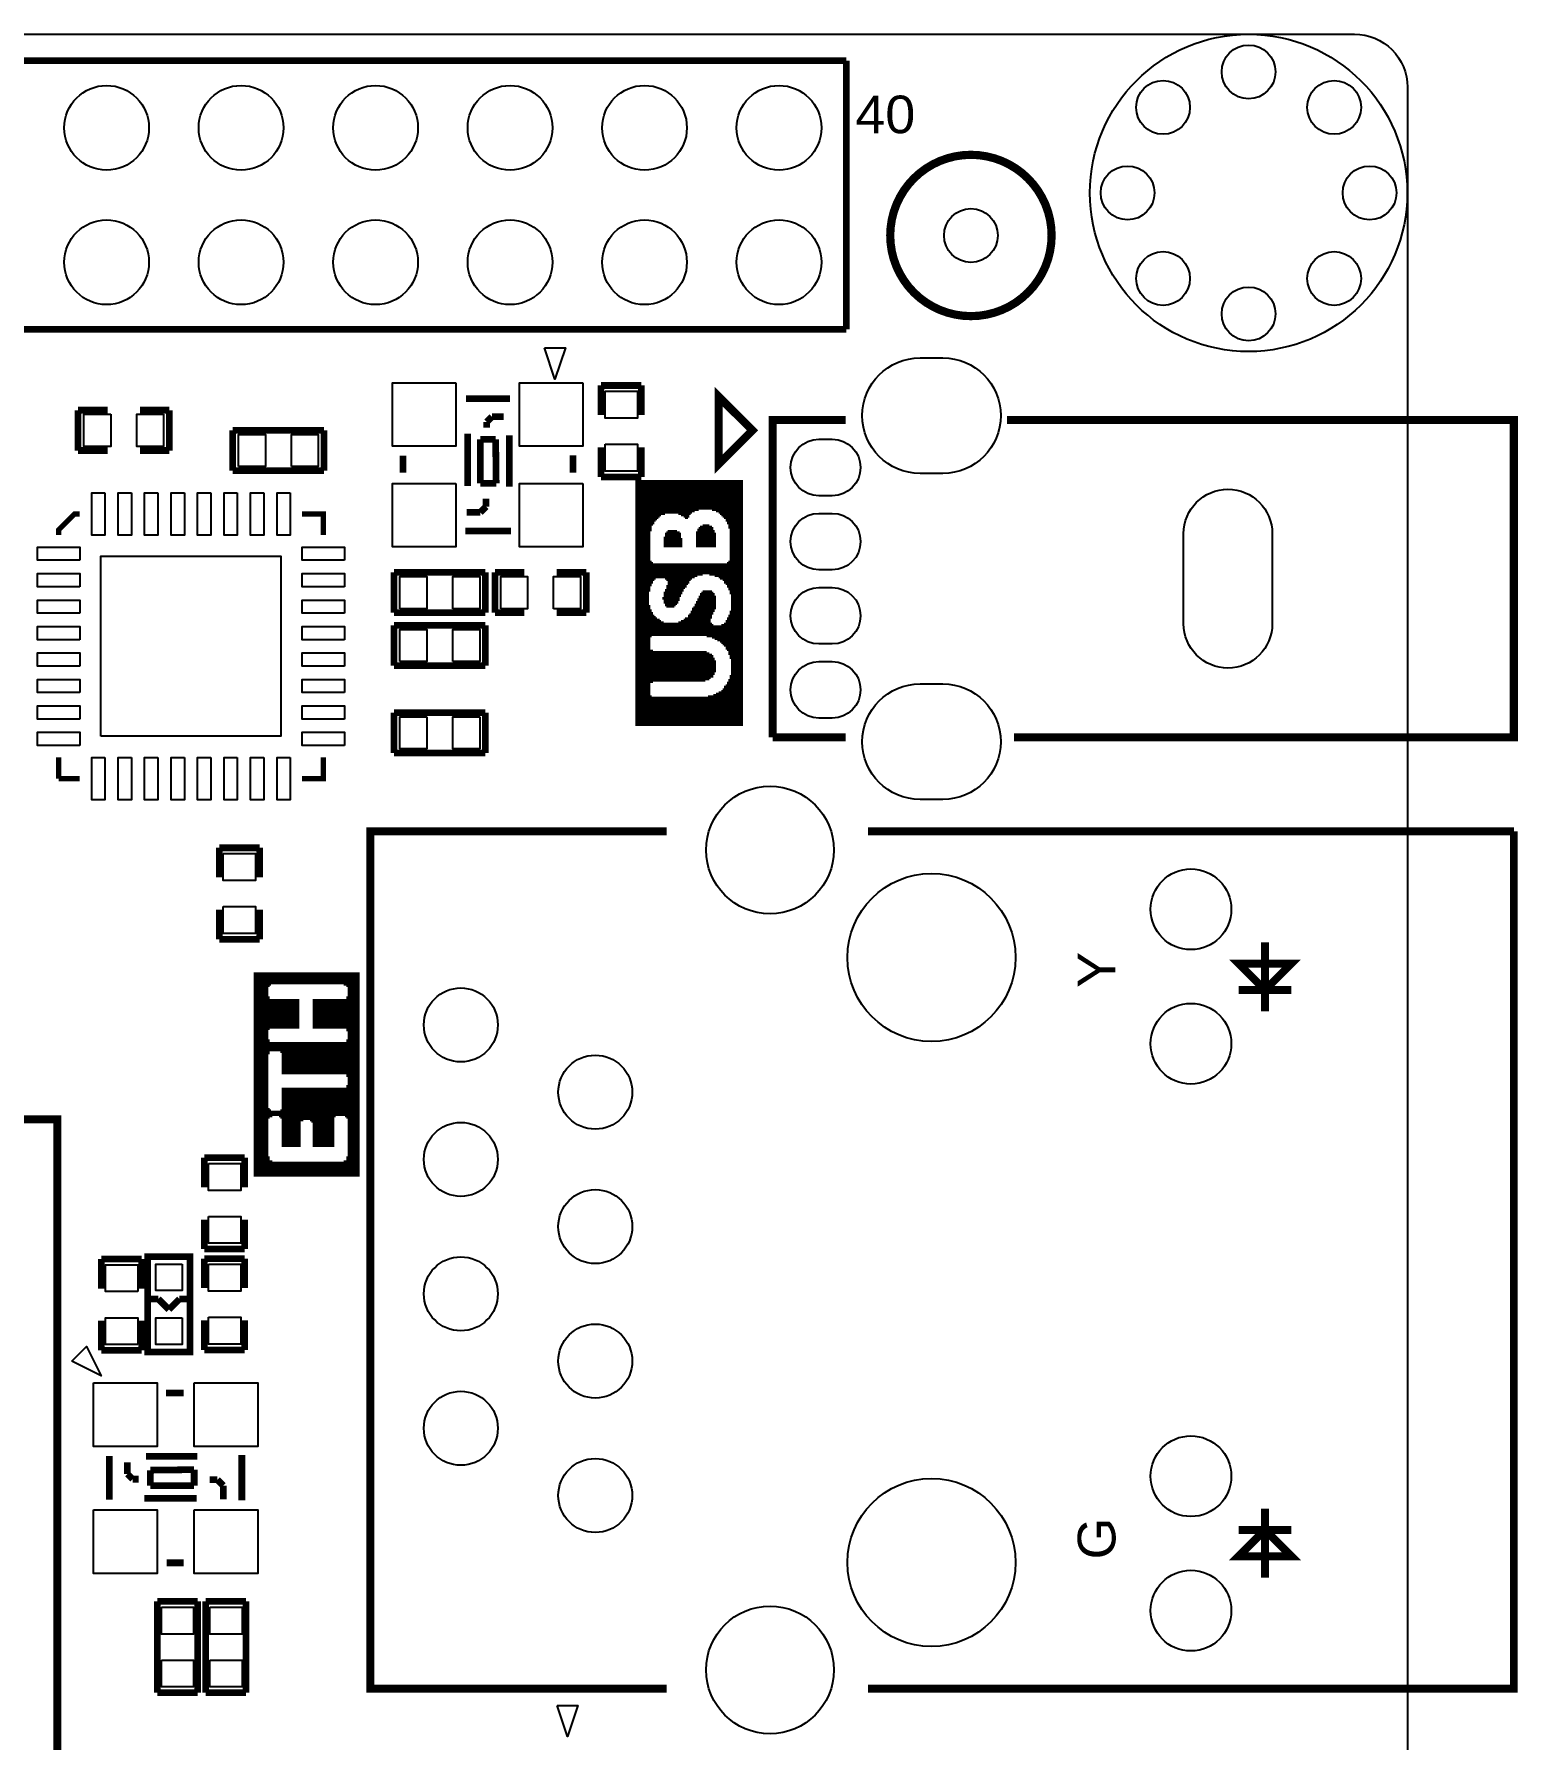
# Model space of a CAD drawing. Extents: x -0.6 to 82.1, y 0 to 56.
# Drawn here: x 54.06 to 82.09, y 23.77 to 56 of the extents above; entities that cross this region are included whole.
import ezdxf

# ---------------------------------------------------------------- set-up
doc = ezdxf.new("R2010")
doc.units = 0
for name, color, linetype in [('BG_OUTLINE', 211, 'CONTINUOUS'), ('BG_SILKSCREEN_TOP', 231, 'CONTINUOUS'), ('PG_SILKSCREEN_TOP', 140, 'CONTINUOUS'), ('PIN_TOP', 4, 'CONTINUOUS')]:
    doc.layers.add(name, color=color, linetype=linetype)

msp = doc.modelspace()

# ---------------------------------------------------------------- linework, layer by layer
at = {"layer": 'BG_OUTLINE'}
msp.add_lwpolyline([(0, 1), (0, 55, -0.414214), (1, 56), (79, 56, -0.414214), (80, 55), (80, 1, -0.414214), (79, 0), (1, 0, -0.414214)], format="xyb", close=True, dxfattribs=at)
at = {"layer": 'BG_SILKSCREEN_TOP', "const_width": 0.0254}
for points in [[(65.4304, 42.926), (65.4304, 47.5742)], [(65.4558, 42.926), (65.4558, 47.5742)], [(65.4812, 42.926), (65.4812, 47.5742)], [(65.5066, 42.926), (65.5066, 47.5742)], [(65.532, 42.926), (65.532, 47.5742)], [(65.5574, 42.926), (65.5574, 47.5742)], [(65.5828, 42.926), (65.5828, 47.5742)], [(65.6082, 42.926), (65.6082, 47.5742)], [(65.6336, 42.926), (65.6336, 47.5742)], [(65.659, 42.926), (65.659, 47.5742)], [(65.6844, 45.466), (65.6844, 47.5742)], [(65.7098, 46.609), (65.7098, 47.5742)], [(65.7352, 46.7106), (65.7352, 47.5742)], [(65.7606, 46.736), (65.7606, 47.5742)], [(65.786, 46.7868), (65.786, 47.5742)], [(65.8114, 46.8122), (65.8114, 47.5742)], [(65.8368, 46.8376), (65.8368, 47.5742)], [(65.8622, 46.863), (65.8622, 47.5742)], [(65.8876, 46.8884), (65.8876, 47.5742)], [(65.913, 46.9138), (65.913, 47.5742)], [(65.9384, 46.9138), (65.9384, 47.5742)], [(65.9638, 46.9138), (65.9638, 47.5742)], [(65.9892, 46.9392), (65.9892, 47.5742)], [(66.0146, 46.9392), (66.0146, 47.5742)], [(66.04, 46.9392), (66.04, 47.5742)], [(66.0654, 46.9392), (66.0654, 47.5742)], [(66.0908, 46.9392), (66.0908, 47.5742)], [(66.1162, 46.9392), (66.1162, 47.5742)], [(66.1416, 46.9392), (66.1416, 47.5742)], [(66.167, 46.9392), (66.167, 47.5742)], [(66.1924, 46.9392), (66.1924, 47.5742)], [(66.2178, 46.9392), (66.2178, 47.5742)], [(66.2432, 46.9138), (66.2432, 47.5742)], [(66.2686, 46.9138), (66.2686, 47.5742)], [(66.294, 46.8884), (66.294, 47.5742)], [(66.3194, 46.8884), (66.3194, 47.5742)], [(66.3448, 46.863), (66.3448, 47.5742)], [(66.3702, 46.8376), (66.3702, 47.5742)], [(66.3956, 46.8376), (66.3956, 47.5742)], [(66.421, 46.863), (66.421, 47.5742)], [(66.4464, 46.9138), (66.4464, 47.5742)], [(66.4718, 46.9392), (66.4718, 47.5742)], [(66.4972, 46.9646), (66.4972, 47.5742)], [(66.5226, 46.9646), (66.5226, 47.5742)], [(66.548, 46.99), (66.548, 47.5742)], [(66.5734, 46.99), (66.5734, 47.5742)], [(66.5988, 46.99), (66.5988, 47.5742)], [(66.6242, 47.0154), (66.6242, 47.5742)], [(66.6496, 47.0154), (66.6496, 47.5742)], [(66.675, 47.0154), (66.675, 47.5742)], [(66.7004, 47.0154), (66.7004, 47.5742)], [(66.7258, 47.0154), (66.7258, 47.5742)], [(66.7512, 47.0154), (66.7512, 47.5742)], [(66.7766, 47.0154), (66.7766, 47.5742)], [(66.802, 47.0154), (66.802, 47.5742)], [(66.8274, 47.0154), (66.8274, 47.5742)], [(66.8528, 47.0154), (66.8528, 47.5742)], [(66.8782, 46.99), (66.8782, 47.5742)], [(66.9036, 46.99), (66.9036, 47.5742)], [(66.929, 46.99), (66.929, 47.5742)], [(66.9544, 46.9646), (66.9544, 47.5742)], [(66.9798, 46.9646), (66.9798, 47.5742)], [(67.0052, 46.9392), (67.0052, 47.5742)], [(67.0306, 46.9138), (67.0306, 47.5742)], [(67.056, 46.8884), (67.056, 47.5742)], [(67.0814, 46.863), (67.0814, 47.5742)], [(67.1068, 46.8376), (67.1068, 47.5742)], [(67.1322, 46.7868), (67.1322, 47.5742)], [(67.1576, 46.736), (67.1576, 47.5742)], [(67.183, 46.6598), (67.183, 47.5742)], [(67.2084, 45.4152), (67.2084, 47.5742)], [(67.2338, 42.926), (67.2338, 47.5742)], [(67.2592, 42.926), (67.2592, 47.5742)], [(67.2846, 42.926), (67.2846, 47.5742)], [(67.31, 42.926), (67.31, 47.5742)], [(67.3354, 42.926), (67.3354, 47.5742)], [(67.3608, 42.926), (67.3608, 47.5742)], [(67.3862, 42.926), (67.3862, 47.5742)], [(67.4116, 42.926), (67.4116, 47.5742)], [(67.437, 42.926), (67.437, 47.5742)], [(66.7004, 46.3042), (66.7004, 46.736)], [(66.7258, 46.3042), (66.7258, 46.736)], [(66.7512, 46.3042), (66.7512, 46.736)], [(66.7766, 46.3042), (66.7766, 46.736)], [(66.802, 46.3042), (66.802, 46.736)], [(65.9638, 46.3042), (65.9638, 46.5074)], [(65.9892, 46.3042), (65.9892, 46.5836)], [(66.0146, 46.3042), (66.0146, 46.609)], [(66.04, 46.3042), (66.04, 46.6344)], [(66.0654, 46.3042), (66.0654, 46.6344)], [(66.0908, 46.3042), (66.0908, 46.6344)], [(66.1162, 46.3042), (66.1162, 46.6344)], [(66.1416, 46.3042), (66.1416, 46.6344)], [(66.167, 46.3042), (66.167, 46.6344)], [(66.1924, 46.3042), (66.1924, 46.6344)], [(66.2178, 46.3042), (66.2178, 46.609)], [(66.2432, 46.3042), (66.2432, 46.609)], [(66.2686, 46.3042), (66.2686, 46.5836)], [(66.294, 46.3042), (66.294, 46.482)], [(66.5734, 46.3042), (66.5734, 46.609)], [(66.5988, 46.3042), (66.5988, 46.6598)], [(66.6242, 46.3042), (66.6242, 46.6852)], [(66.6496, 46.3042), (66.6496, 46.7106)], [(66.675, 46.3042), (66.675, 46.7106)], [(66.8274, 46.3042), (66.8274, 46.7106)], [(66.8528, 46.3042), (66.8528, 46.7106)], [(66.8782, 46.3042), (66.8782, 46.6852)], [(66.9036, 46.3042), (66.9036, 46.6344)], [(66.929, 46.3042), (66.929, 46.5836)], [(65.7098, 45.5676), (65.7098, 46.0502)], [(65.7352, 45.6184), (65.7352, 46.0248)], [(65.7606, 45.6692), (65.7606, 45.9994)], [(65.786, 45.6946), (65.786, 45.9994)], [(65.8114, 45.72), (65.8114, 45.9994)], [(65.8368, 45.72), (65.8368, 45.9994)], [(65.8622, 45.72), (65.8622, 45.9994)], [(65.8876, 45.72), (65.8876, 45.9994)], [(65.913, 45.72), (65.913, 45.9994)], [(65.9384, 45.72), (65.9384, 45.9994)], [(65.9638, 45.72), (65.9638, 45.9994)], [(65.9892, 45.6946), (65.9892, 45.9994)], [(66.0146, 45.6692), (66.0146, 45.9994)], [(66.04, 45.1612), (66.04, 45.9994)], [(66.0654, 45.1612), (66.0654, 45.9994)], [(66.0908, 45.1612), (66.0908, 45.9994)], [(66.1162, 45.1612), (66.1162, 45.9994)], [(66.1416, 45.1612), (66.1416, 45.9994)], [(66.167, 45.1866), (66.167, 45.9994)], [(66.1924, 45.212), (66.1924, 45.9994)], [(66.2178, 45.2374), (66.2178, 45.9994)], [(66.2432, 45.2882), (66.2432, 45.9994)], [(66.2686, 45.3644), (66.2686, 45.9994)], [(66.294, 45.4152), (66.294, 45.9994)], [(66.3194, 45.466), (66.3194, 45.9994)], [(66.3448, 45.5168), (66.3448, 45.9994)], [(66.3702, 45.5422), (66.3702, 45.9994)], [(66.3956, 45.593), (66.3956, 45.9994)], [(66.421, 45.6184), (66.421, 45.9994)], [(66.4464, 45.6692), (66.4464, 45.9994)], [(66.4718, 45.6946), (66.4718, 45.9994)], [(66.4972, 45.72), (66.4972, 45.9994)], [(66.5226, 45.72), (66.5226, 45.9994)], [(66.548, 45.7454), (66.548, 45.9994)], [(66.5734, 45.7454), (66.5734, 45.9994)], [(66.5988, 45.7708), (66.5988, 45.9994)], [(66.6242, 45.7708), (66.6242, 45.9994)], [(66.6496, 45.7708), (66.6496, 45.9994)], [(66.675, 45.7708), (66.675, 45.9994)], [(66.7004, 45.7962), (66.7004, 45.9994)], [(66.7258, 45.7962), (66.7258, 45.9994)], [(66.7512, 45.7962), (66.7512, 45.9994)], [(66.7766, 45.7962), (66.7766, 45.9994)], [(66.802, 45.7962), (66.802, 45.9994)], [(66.8274, 45.7708), (66.8274, 45.9994)], [(66.8528, 45.7708), (66.8528, 45.9994)], [(66.8782, 45.7708), (66.8782, 45.9994)], [(66.9036, 45.7708), (66.9036, 45.9994)], [(66.929, 45.7454), (66.929, 45.9994)], [(66.9544, 45.7454), (66.9544, 45.9994)], [(66.9798, 45.7454), (66.9798, 45.9994)], [(67.0052, 45.72), (67.0052, 45.9994)], [(67.0306, 45.6946), (67.0306, 45.9994)], [(67.056, 45.6946), (67.056, 45.9994)], [(67.0814, 45.6692), (67.0814, 45.9994)], [(67.1068, 45.6184), (67.1068, 45.9994)], [(67.1322, 45.593), (67.1322, 45.9994)], [(67.1576, 45.5422), (67.1576, 46.0248)], [(67.183, 45.4914), (67.183, 46.0502)], [(65.9638, 45.2374), (65.9638, 45.466)], [(65.9892, 45.1866), (65.9892, 45.5168)], [(66.0146, 45.1612), (66.0146, 45.593)], [(66.6496, 44.6278), (66.6496, 45.4406)], [(66.675, 44.6278), (66.675, 45.466)], [(66.7004, 44.6278), (66.7004, 45.4914)], [(66.7258, 44.6278), (66.7258, 45.4914)], [(66.7512, 44.6278), (66.7512, 45.4914)], [(66.7766, 44.6024), (66.7766, 45.4914)], [(66.802, 44.6024), (66.802, 45.4914)], [(66.8274, 44.6024), (66.8274, 45.4914)], [(66.8528, 44.958), (66.8528, 45.4914)], [(66.8782, 45.0342), (66.8782, 45.466)], [(66.9036, 45.085), (66.9036, 45.4406)], [(65.6844, 42.926), (65.6844, 45.212)], [(65.7098, 44.6024), (65.7098, 45.1358)], [(65.9384, 45.3136), (65.9384, 45.3644)], [(66.4718, 44.6278), (66.4718, 45.1104)], [(66.4972, 44.6278), (66.4972, 45.1612)], [(66.5226, 44.6278), (66.5226, 45.1866)], [(66.548, 44.6278), (66.548, 45.2374)], [(66.5734, 44.6278), (66.5734, 45.2882)], [(66.5988, 44.6278), (66.5988, 45.339)], [(66.6242, 44.6278), (66.6242, 45.3898)], [(66.929, 45.1358), (66.929, 45.3898)], [(67.2084, 44.196), (67.2084, 45.1104)], [(65.7352, 44.6278), (65.7352, 45.085)], [(65.7606, 44.6278), (65.7606, 45.0342)], [(65.786, 44.6278), (65.786, 45.0088)], [(65.8114, 44.6278), (65.8114, 44.9834)], [(65.8368, 44.6278), (65.8368, 44.958)], [(65.8622, 44.6278), (65.8622, 44.958)], [(65.8876, 44.6278), (65.8876, 44.9326)], [(65.913, 44.6278), (65.913, 44.9072)], [(65.9384, 44.6278), (65.9384, 44.9072)], [(65.9638, 44.6278), (65.9638, 44.8818)], [(65.9892, 44.6278), (65.9892, 44.8818)], [(66.0146, 44.6278), (66.0146, 44.8818)], [(66.04, 44.6278), (66.04, 44.8818)], [(66.0654, 44.6278), (66.0654, 44.8818)], [(66.0908, 44.6278), (66.0908, 44.8818)], [(66.1162, 44.6278), (66.1162, 44.8818)], [(66.1416, 44.6278), (66.1416, 44.8818)], [(66.167, 44.6278), (66.167, 44.8818)], [(66.1924, 44.6278), (66.1924, 44.8818)], [(66.2178, 44.6278), (66.2178, 44.8818)], [(66.2432, 44.6278), (66.2432, 44.9072)], [(66.2686, 44.6278), (66.2686, 44.9072)], [(66.294, 44.6278), (66.294, 44.9326)], [(66.3194, 44.6278), (66.3194, 44.9326)], [(66.3448, 44.6278), (66.3448, 44.958)], [(66.3702, 44.6278), (66.3702, 44.9834)], [(66.3956, 44.6278), (66.3956, 44.9834)], [(66.421, 44.6278), (66.421, 45.0342)], [(66.4464, 44.6278), (66.4464, 45.0596)], [(66.8528, 44.6024), (66.8528, 44.8818)], [(66.8782, 44.577), (66.8782, 44.8564)], [(66.9036, 44.577), (66.9036, 44.831)], [(66.929, 44.5516), (66.929, 44.831)], [(66.9544, 44.5516), (66.9544, 44.831)], [(66.9798, 44.5262), (66.9798, 44.831)], [(67.0052, 44.5262), (67.0052, 44.831)], [(67.0306, 44.5008), (67.0306, 44.831)], [(67.056, 44.4754), (67.056, 44.8564)], [(67.0814, 44.45), (67.0814, 44.8564)], [(67.1068, 44.4246), (67.1068, 44.8818)], [(67.1322, 44.3738), (67.1322, 44.9326)], [(67.1576, 44.3484), (67.1576, 44.9834)], [(67.183, 44.2722), (67.183, 45.0342)], [(65.7098, 43.7388), (65.7098, 44.3738)], [(65.7352, 43.7388), (65.7352, 44.3738)], [(65.7606, 43.7642), (65.7606, 44.3484)], [(65.786, 43.7642), (65.786, 44.3484)], [(65.8114, 43.7642), (65.8114, 44.3484)], [(65.8368, 43.7642), (65.8368, 44.3484)], [(65.8622, 43.7642), (65.8622, 44.3484)], [(65.8876, 43.7642), (65.8876, 44.3484)], [(65.913, 43.7642), (65.913, 44.3484)], [(65.9384, 43.7642), (65.9384, 44.3484)], [(65.9638, 43.7642), (65.9638, 44.3484)], [(65.9892, 43.7642), (65.9892, 44.3484)], [(66.0146, 43.7642), (66.0146, 44.3484)], [(66.04, 43.7642), (66.04, 44.3484)], [(66.0654, 43.7642), (66.0654, 44.3484)], [(66.0908, 43.7642), (66.0908, 44.3484)], [(66.1162, 43.7642), (66.1162, 44.3484)], [(66.1416, 43.7642), (66.1416, 44.3484)], [(66.167, 43.7642), (66.167, 44.3484)], [(66.1924, 43.7642), (66.1924, 44.3484)], [(66.2178, 43.7642), (66.2178, 44.3484)], [(66.2432, 43.7642), (66.2432, 44.3484)], [(66.2686, 43.7642), (66.2686, 44.3484)], [(66.294, 43.7642), (66.294, 44.3484)], [(66.3194, 43.7642), (66.3194, 44.3484)], [(66.3448, 43.7642), (66.3448, 44.3484)], [(66.3702, 43.7642), (66.3702, 44.3484)], [(66.3956, 43.7642), (66.3956, 44.3484)], [(66.421, 43.7642), (66.421, 44.3484)], [(66.4464, 43.7642), (66.4464, 44.3484)], [(66.4718, 43.7642), (66.4718, 44.3484)], [(66.4972, 43.7642), (66.4972, 44.3484)], [(66.5226, 43.7642), (66.5226, 44.3484)], [(66.548, 43.7642), (66.548, 44.3484)], [(66.5734, 43.7642), (66.5734, 44.3484)], [(66.5988, 43.7642), (66.5988, 44.3484)], [(66.6242, 43.7642), (66.6242, 44.3484)], [(66.6496, 43.7642), (66.6496, 44.3484)], [(66.675, 43.7642), (66.675, 44.3484)], [(66.7004, 43.7642), (66.7004, 44.3484)], [(66.7258, 43.7642), (66.7258, 44.3484)], [(66.7512, 43.7896), (66.7512, 44.3484)], [(66.7766, 43.7896), (66.7766, 44.323)], [(66.802, 43.7896), (66.802, 44.323)], [(66.8274, 43.815), (66.8274, 44.2976)], [(66.8528, 43.8404), (66.8528, 44.2976)], [(66.8782, 43.8404), (66.8782, 44.2722)], [(66.9036, 43.8912), (66.9036, 44.2214)], [(66.929, 43.942), (66.929, 44.1706)], [(67.2084, 42.926), (67.2084, 43.8912)], [(65.7098, 42.926), (65.7098, 43.5102)], [(66.802, 42.926), (66.802, 43.5102)], [(66.8274, 42.926), (66.8274, 43.5102)], [(66.8528, 42.926), (66.8528, 43.5102)], [(66.8782, 42.926), (66.8782, 43.5102)], [(66.9036, 42.926), (66.9036, 43.5356)], [(66.929, 42.926), (66.929, 43.5356)], [(66.9544, 42.926), (66.9544, 43.561)], [(66.9798, 42.926), (66.9798, 43.561)], [(67.0052, 42.926), (67.0052, 43.5864)], [(67.0306, 42.926), (67.0306, 43.5864)], [(67.056, 42.926), (67.056, 43.6118)], [(67.0814, 42.926), (67.0814, 43.6372)], [(67.1068, 42.926), (67.1068, 43.688)], [(67.1322, 42.926), (67.1322, 43.7134)], [(67.1576, 42.926), (67.1576, 43.7642)], [(67.183, 42.926), (67.183, 43.815)], [(65.7352, 42.926), (65.7352, 43.4848)], [(65.7606, 42.926), (65.7606, 43.4848)], [(65.786, 42.926), (65.786, 43.4848)], [(65.8114, 42.926), (65.8114, 43.4848)], [(65.8368, 42.926), (65.8368, 43.4848)], [(65.8622, 42.926), (65.8622, 43.4848)], [(65.8876, 42.926), (65.8876, 43.4848)], [(65.913, 42.926), (65.913, 43.4848)], [(65.9384, 42.926), (65.9384, 43.4848)], [(65.9638, 42.926), (65.9638, 43.4848)], [(65.9892, 42.926), (65.9892, 43.4848)], [(66.0146, 42.926), (66.0146, 43.4848)], [(66.04, 42.926), (66.04, 43.4848)], [(66.0654, 42.926), (66.0654, 43.4848)], [(66.0908, 42.926), (66.0908, 43.4848)], [(66.1162, 42.926), (66.1162, 43.4848)], [(66.1416, 42.926), (66.1416, 43.4848)], [(66.167, 42.926), (66.167, 43.4848)], [(66.1924, 42.926), (66.1924, 43.4848)], [(66.2178, 42.926), (66.2178, 43.4848)], [(66.2432, 42.926), (66.2432, 43.4848)], [(66.2686, 42.926), (66.2686, 43.4848)], [(66.294, 42.926), (66.294, 43.4848)], [(66.3194, 42.926), (66.3194, 43.4848)], [(66.3448, 42.926), (66.3448, 43.4848)], [(66.3702, 42.926), (66.3702, 43.4848)], [(66.3956, 42.926), (66.3956, 43.4848)], [(66.421, 42.926), (66.421, 43.4848)], [(66.4464, 42.926), (66.4464, 43.4848)], [(66.4718, 42.926), (66.4718, 43.4848)], [(66.4972, 42.926), (66.4972, 43.4848)], [(66.5226, 42.926), (66.5226, 43.4848)], [(66.548, 42.926), (66.548, 43.4848)], [(66.5734, 42.926), (66.5734, 43.4848)], [(66.5988, 42.926), (66.5988, 43.4848)], [(66.6242, 42.926), (66.6242, 43.4848)], [(66.6496, 42.926), (66.6496, 43.4848)], [(66.675, 42.926), (66.675, 43.4848)], [(66.7004, 42.926), (66.7004, 43.4848)], [(66.7258, 42.926), (66.7258, 43.4848)], [(66.7512, 42.926), (66.7512, 43.4848)], [(66.7766, 42.926), (66.7766, 43.4848)], [(58.2168, 34.417), (58.2168, 38.2778)], [(58.2422, 34.417), (58.2422, 38.2778)], [(58.2676, 34.417), (58.2676, 38.2778)], [(58.293, 34.417), (58.293, 38.2778)], [(58.3184, 34.417), (58.3184, 38.2778)], [(58.3438, 34.417), (58.3438, 38.2778)], [(58.3692, 34.417), (58.3692, 38.2778)], [(58.3946, 34.417), (58.3946, 38.2778)], [(58.42, 34.417), (58.42, 38.2778)], [(58.4454, 34.417), (58.4454, 38.2778)], [(58.4708, 34.417), (58.4708, 38.2778)], [(58.4962, 37.9984), (58.4962, 38.2778)], [(58.5216, 38.0238), (58.5216, 38.2778)], [(58.547, 38.0492), (58.547, 38.2778)], [(58.5724, 38.0492), (58.5724, 38.2778)], [(58.5978, 38.0492), (58.5978, 38.2778)], [(58.6232, 38.0492), (58.6232, 38.2778)], [(58.6486, 38.0492), (58.6486, 38.2778)], [(58.674, 38.0492), (58.674, 38.2778)], [(58.6994, 38.0492), (58.6994, 38.2778)], [(58.7248, 38.0492), (58.7248, 38.2778)], [(58.7502, 38.0492), (58.7502, 38.2778)], [(58.7756, 38.0492), (58.7756, 38.2778)], [(58.801, 38.0492), (58.801, 38.2778)], [(58.8264, 38.0492), (58.8264, 38.2778)], [(58.8518, 38.0492), (58.8518, 38.2778)], [(58.8772, 38.0492), (58.8772, 38.2778)], [(58.9026, 38.0492), (58.9026, 38.2778)], [(58.928, 38.0492), (58.928, 38.2778)], [(58.9534, 38.0492), (58.9534, 38.2778)], [(58.9788, 38.0492), (58.9788, 38.2778)], [(59.0042, 38.0492), (59.0042, 38.2778)], [(59.0296, 38.0492), (59.0296, 38.2778)], [(59.055, 38.0492), (59.055, 38.2778)], [(59.0804, 38.0492), (59.0804, 38.2778)], [(59.1058, 38.0492), (59.1058, 38.2778)], [(59.1312, 38.0492), (59.1312, 38.2778)], [(59.1566, 38.0492), (59.1566, 38.2778)], [(59.182, 38.0492), (59.182, 38.2778)], [(59.2074, 38.0492), (59.2074, 38.2778)], [(59.2328, 38.0492), (59.2328, 38.2778)], [(59.2582, 38.0492), (59.2582, 38.2778)], [(59.2836, 38.0492), (59.2836, 38.2778)], [(59.309, 38.0492), (59.309, 38.2778)], [(59.3344, 38.0492), (59.3344, 38.2778)], [(59.3598, 38.0492), (59.3598, 38.2778)], [(59.3852, 38.0492), (59.3852, 38.2778)], [(59.4106, 38.0492), (59.4106, 38.2778)], [(59.436, 38.0492), (59.436, 38.2778)], [(59.4614, 38.0492), (59.4614, 38.2778)], [(59.4868, 38.0492), (59.4868, 38.2778)], [(59.5122, 38.0492), (59.5122, 38.2778)], [(59.5376, 38.0492), (59.5376, 38.2778)], [(59.563, 38.0492), (59.563, 38.2778)], [(59.5884, 38.0492), (59.5884, 38.2778)], [(59.6138, 38.0492), (59.6138, 38.2778)], [(59.6392, 38.0492), (59.6392, 38.2778)], [(59.6646, 38.0492), (59.6646, 38.2778)], [(59.69, 38.0492), (59.69, 38.2778)], [(59.7154, 38.0492), (59.7154, 38.2778)], [(59.7408, 38.0492), (59.7408, 38.2778)], [(59.7662, 38.0492), (59.7662, 38.2778)], [(59.7916, 38.0492), (59.7916, 38.2778)], [(59.817, 38.0492), (59.817, 38.2778)], [(59.8424, 38.0492), (59.8424, 38.2778)], [(59.8678, 38.0492), (59.8678, 38.2778)], [(59.8932, 38.0492), (59.8932, 38.2778)], [(59.9186, 38.0238), (59.9186, 38.2778)], [(59.944, 38.0238), (59.944, 38.2778)], [(59.9694, 37.9984), (59.9694, 38.2778)], [(59.9948, 34.417), (59.9948, 38.2778)], [(60.0202, 34.417), (60.0202, 38.2778)], [(60.0456, 34.417), (60.0456, 38.2778)], [(60.071, 34.417), (60.071, 38.2778)], [(60.0964, 34.417), (60.0964, 38.2778)], [(60.1218, 34.417), (60.1218, 38.2778)], [(60.1472, 34.417), (60.1472, 38.2778)], [(60.1726, 34.417), (60.1726, 38.2778)], [(60.198, 34.417), (60.198, 38.2778)], [(58.4962, 37.1856), (58.4962, 37.8206)], [(58.5216, 37.211), (58.5216, 37.7698)], [(58.547, 37.211), (58.547, 37.7698)], [(58.5724, 37.211), (58.5724, 37.7698)], [(58.5978, 37.211), (58.5978, 37.7698)], [(58.6232, 37.211), (58.6232, 37.7698)], [(58.6486, 37.211), (58.6486, 37.7698)], [(58.674, 37.211), (58.674, 37.7698)], [(58.6994, 37.211), (58.6994, 37.7698)], [(58.7248, 37.211), (58.7248, 37.7698)], [(58.7502, 37.211), (58.7502, 37.7698)], [(58.7756, 37.211), (58.7756, 37.7698)], [(58.801, 37.211), (58.801, 37.7698)], [(58.8264, 37.211), (58.8264, 37.7698)], [(58.8518, 37.211), (58.8518, 37.7698)], [(58.8772, 37.211), (58.8772, 37.7698)], [(58.9026, 37.211), (58.9026, 37.7698)], [(58.928, 37.211), (58.928, 37.7698)], [(58.9534, 37.211), (58.9534, 37.7698)], [(58.9788, 37.211), (58.9788, 37.7698)], [(59.0042, 37.211), (59.0042, 37.7698)], [(59.0296, 37.211), (59.0296, 37.7698)], [(59.055, 37.211), (59.055, 37.7698)], [(59.3344, 37.211), (59.3344, 37.7698)], [(59.3598, 37.211), (59.3598, 37.7698)], [(59.3852, 37.211), (59.3852, 37.7698)], [(59.4106, 37.211), (59.4106, 37.7698)], [(59.436, 37.211), (59.436, 37.7698)], [(59.4614, 37.211), (59.4614, 37.7698)], [(59.4868, 37.211), (59.4868, 37.7698)], [(59.5122, 37.211), (59.5122, 37.7698)], [(59.5376, 37.211), (59.5376, 37.7698)], [(59.563, 37.211), (59.563, 37.7698)], [(59.5884, 37.211), (59.5884, 37.7698)], [(59.6138, 37.211), (59.6138, 37.7698)], [(59.6392, 37.211), (59.6392, 37.7698)], [(59.6646, 37.211), (59.6646, 37.7698)], [(59.69, 37.211), (59.69, 37.7698)], [(59.7154, 37.211), (59.7154, 37.7698)], [(59.7408, 37.211), (59.7408, 37.7698)], [(59.7662, 37.211), (59.7662, 37.7698)], [(59.7916, 37.211), (59.7916, 37.7698)], [(59.817, 37.211), (59.817, 37.7698)], [(59.8424, 37.211), (59.8424, 37.7698)], [(59.8678, 37.211), (59.8678, 37.7698)], [(59.8932, 37.211), (59.8932, 37.7698)], [(59.9186, 37.211), (59.9186, 37.7698)], [(59.944, 37.211), (59.944, 37.7698)], [(59.9694, 37.1602), (59.9694, 37.8206)], [(58.4962, 36.7284), (58.4962, 37.0078)], [(58.5216, 36.7792), (58.5216, 36.957)], [(58.547, 36.7792), (58.547, 36.957)], [(58.5724, 36.7792), (58.5724, 36.957)], [(58.5978, 36.7792), (58.5978, 36.957)], [(58.6232, 36.7792), (58.6232, 36.957)], [(58.6486, 36.7792), (58.6486, 36.957)], [(58.674, 36.7792), (58.674, 36.957)], [(58.6994, 36.7792), (58.6994, 36.957)], [(58.7248, 36.7538), (58.7248, 36.957)], [(58.7502, 36.3474), (58.7502, 36.957)], [(58.7756, 36.3474), (58.7756, 36.957)], [(58.801, 36.3474), (58.801, 36.957)], [(58.8264, 36.3474), (58.8264, 36.957)], [(58.8518, 36.3474), (58.8518, 36.957)], [(58.8772, 36.3474), (58.8772, 36.957)], [(58.9026, 36.3474), (58.9026, 36.957)], [(58.928, 36.3474), (58.928, 36.957)], [(58.9534, 36.3474), (58.9534, 36.957)], [(58.9788, 36.3474), (58.9788, 36.957)], [(59.0042, 36.3474), (59.0042, 36.957)], [(59.0296, 36.3474), (59.0296, 36.957)], [(59.055, 36.3474), (59.055, 36.957)], [(59.0804, 36.3474), (59.0804, 36.957)], [(59.1058, 36.3474), (59.1058, 36.957)], [(59.1312, 36.3474), (59.1312, 36.957)], [(59.1566, 36.3474), (59.1566, 36.957)], [(59.182, 36.3474), (59.182, 36.957)], [(59.2074, 36.3474), (59.2074, 36.957)], [(59.2328, 36.3474), (59.2328, 36.957)], [(59.2582, 36.3474), (59.2582, 36.957)], [(59.2836, 36.3474), (59.2836, 36.957)], [(59.309, 36.3474), (59.309, 36.957)], [(59.3344, 36.3474), (59.3344, 36.957)], [(59.3598, 36.3474), (59.3598, 36.957)], [(59.3852, 36.3474), (59.3852, 36.957)], [(59.4106, 36.3474), (59.4106, 36.957)], [(59.436, 36.3474), (59.436, 36.957)], [(59.4614, 36.3474), (59.4614, 36.957)], [(59.4868, 36.3474), (59.4868, 36.957)], [(59.5122, 36.3474), (59.5122, 36.957)], [(59.5376, 36.3474), (59.5376, 36.957)], [(59.563, 36.3474), (59.563, 36.957)], [(59.5884, 36.3474), (59.5884, 36.957)], [(59.6138, 36.3474), (59.6138, 36.957)], [(59.6392, 36.3474), (59.6392, 36.957)], [(59.6646, 36.3474), (59.6646, 36.957)], [(59.69, 36.3474), (59.69, 36.957)], [(59.7154, 36.3474), (59.7154, 36.957)], [(59.7408, 36.3474), (59.7408, 36.957)], [(59.7662, 36.3474), (59.7662, 36.957)], [(59.7916, 36.3474), (59.7916, 36.957)], [(59.817, 36.3474), (59.817, 36.957)], [(59.8424, 36.3474), (59.8424, 36.957)], [(59.8678, 36.3474), (59.8678, 36.957)], [(59.8932, 36.3474), (59.8932, 36.957)], [(59.9186, 36.3474), (59.9186, 36.957)], [(59.944, 36.3474), (59.944, 36.957)], [(59.9694, 36.2966), (59.9694, 37.0078)], [(58.7502, 34.9758), (58.7502, 36.0934)], [(58.7756, 34.9758), (58.7756, 36.0934)], [(58.801, 34.9758), (58.801, 36.0934)], [(58.8264, 34.9758), (58.8264, 36.0934)], [(58.8518, 34.9758), (58.8518, 36.0934)], [(58.8772, 34.9758), (58.8772, 36.0934)], [(58.9026, 34.9758), (58.9026, 36.0934)], [(58.928, 34.9758), (58.928, 36.0934)], [(58.9534, 34.9758), (58.9534, 36.0934)], [(58.9788, 34.9758), (58.9788, 36.0934)], [(59.0042, 34.9758), (59.0042, 36.0934)], [(59.0296, 34.9758), (59.0296, 36.0934)], [(59.055, 34.9758), (59.055, 36.0934)], [(59.0804, 34.9758), (59.0804, 36.0934)], [(59.1058, 35.4584), (59.1058, 36.0934)], [(59.1312, 35.4584), (59.1312, 36.0934)], [(59.1566, 35.4838), (59.1566, 36.0934)], [(59.182, 35.4838), (59.182, 36.0934)], [(59.2074, 35.4838), (59.2074, 36.0934)], [(59.2328, 35.4838), (59.2328, 36.0934)], [(59.2582, 35.4838), (59.2582, 36.0934)], [(59.2836, 35.4584), (59.2836, 36.0934)], [(59.309, 35.433), (59.309, 36.0934)], [(59.3344, 34.9758), (59.3344, 36.0934)], [(59.3598, 34.9758), (59.3598, 36.0934)], [(59.3852, 34.9758), (59.3852, 36.0934)], [(59.4106, 34.9758), (59.4106, 36.0934)], [(59.436, 34.9758), (59.436, 36.0934)], [(59.4614, 34.9758), (59.4614, 36.0934)], [(59.4868, 34.9758), (59.4868, 36.0934)], [(59.5122, 34.9758), (59.5122, 36.0934)], [(59.5376, 34.9758), (59.5376, 36.0934)], [(59.563, 34.9758), (59.563, 36.0934)], [(59.5884, 34.9758), (59.5884, 36.0934)], [(59.6138, 34.9758), (59.6138, 36.0934)], [(59.6392, 34.9758), (59.6392, 36.0934)], [(59.6646, 34.9758), (59.6646, 36.0934)], [(59.69, 34.9758), (59.69, 36.0934)], [(59.7154, 34.9758), (59.7154, 36.0934)], [(59.7408, 35.5346), (59.7408, 36.0934)], [(59.7662, 35.56), (59.7662, 36.0934)], [(59.7916, 35.56), (59.7916, 36.0934)], [(59.817, 35.56), (59.817, 36.0934)], [(59.8424, 35.56), (59.8424, 36.0934)], [(59.8678, 35.56), (59.8678, 36.0934)], [(59.8932, 35.56), (59.8932, 36.0934)], [(59.9186, 35.56), (59.9186, 36.0934)], [(59.944, 35.5346), (59.944, 36.0934)], [(59.9694, 35.5092), (59.9694, 36.1442)], [(58.4962, 35.5092), (58.4962, 35.7124)], [(58.5216, 35.5346), (58.5216, 35.687)], [(58.547, 35.5346), (58.547, 35.6616)], [(58.5724, 35.56), (58.5724, 35.6616)], [(58.5978, 35.56), (58.5978, 35.6616)], [(58.6232, 35.56), (58.6232, 35.6616)], [(58.6486, 35.56), (58.6486, 35.6616)], [(58.674, 35.56), (58.674, 35.6616)], [(58.6994, 35.5346), (58.6994, 35.6616)], [(58.7248, 35.5092), (58.7248, 35.687)], [(58.4962, 34.417), (58.4962, 34.798)], [(59.9694, 34.417), (59.9694, 34.798)], [(58.5216, 34.417), (58.5216, 34.7218)], [(58.547, 34.417), (58.547, 34.7218)], [(58.5724, 34.417), (58.5724, 34.6964)], [(58.5978, 34.417), (58.5978, 34.6964)], [(58.6232, 34.417), (58.6232, 34.6964)], [(58.6486, 34.417), (58.6486, 34.6964)], [(58.674, 34.417), (58.674, 34.6964)], [(58.6994, 34.417), (58.6994, 34.6964)], [(58.7248, 34.417), (58.7248, 34.6964)], [(58.7502, 34.417), (58.7502, 34.6964)], [(58.7756, 34.417), (58.7756, 34.6964)], [(58.801, 34.417), (58.801, 34.6964)], [(58.8264, 34.417), (58.8264, 34.6964)], [(58.8518, 34.417), (58.8518, 34.6964)], [(58.8772, 34.417), (58.8772, 34.6964)], [(58.9026, 34.417), (58.9026, 34.6964)], [(58.928, 34.417), (58.928, 34.6964)], [(58.9534, 34.417), (58.9534, 34.6964)], [(58.9788, 34.417), (58.9788, 34.6964)], [(59.0042, 34.417), (59.0042, 34.6964)], [(59.0296, 34.417), (59.0296, 34.6964)], [(59.055, 34.417), (59.055, 34.6964)], [(59.0804, 34.417), (59.0804, 34.6964)], [(59.1058, 34.417), (59.1058, 34.6964)], [(59.1312, 34.417), (59.1312, 34.6964)], [(59.1566, 34.417), (59.1566, 34.6964)], [(59.182, 34.417), (59.182, 34.6964)], [(59.2074, 34.417), (59.2074, 34.6964)], [(59.2328, 34.417), (59.2328, 34.6964)], [(59.2582, 34.417), (59.2582, 34.6964)], [(59.2836, 34.417), (59.2836, 34.6964)], [(59.309, 34.417), (59.309, 34.6964)], [(59.3344, 34.417), (59.3344, 34.6964)], [(59.3598, 34.417), (59.3598, 34.6964)], [(59.3852, 34.417), (59.3852, 34.6964)], [(59.4106, 34.417), (59.4106, 34.6964)], [(59.436, 34.417), (59.436, 34.6964)], [(59.4614, 34.417), (59.4614, 34.6964)], [(59.4868, 34.417), (59.4868, 34.6964)], [(59.5122, 34.417), (59.5122, 34.6964)], [(59.5376, 34.417), (59.5376, 34.6964)], [(59.563, 34.417), (59.563, 34.6964)], [(59.5884, 34.417), (59.5884, 34.6964)], [(59.6138, 34.417), (59.6138, 34.6964)], [(59.6392, 34.417), (59.6392, 34.6964)], [(59.6646, 34.417), (59.6646, 34.6964)], [(59.69, 34.417), (59.69, 34.6964)], [(59.7154, 34.417), (59.7154, 34.6964)], [(59.7408, 34.417), (59.7408, 34.6964)], [(59.7662, 34.417), (59.7662, 34.6964)], [(59.7916, 34.417), (59.7916, 34.6964)], [(59.817, 34.417), (59.817, 34.6964)], [(59.8424, 34.417), (59.8424, 34.6964)], [(59.8678, 34.417), (59.8678, 34.6964)], [(59.8932, 34.417), (59.8932, 34.6964)], [(59.9186, 34.417), (59.9186, 34.7218)], [(59.944, 34.417), (59.944, 34.7218)]]:
    msp.add_lwpolyline(points, dxfattribs=at)
at = {"layer": 'PG_SILKSCREEN_TOP'}
for points, const_width in [([(18.6, 55.5), (69.4, 55.5)], 0.127), ([(69.4, 55.5), (69.4, 50.42)], 0.127), ([(69.4, 50.42), (18.6, 50.42)], 0.127), ([(65.532, 49.3616), (64.77, 49.3616)], 0.127), ([(64.77, 49.3616), (64.77, 48.8028)], 0.127), ([(65.532, 48.8028), (65.532, 49.3616)], 0.127), ([(66.9925, 48.26), (66.9925, 49.149), (67.6275, 48.514), (66.9925, 47.879), (66.9925, 48.26)], 0.1524), ([(63.048, 49.1129), (62.2179, 49.1129)], 0.127), ([(54.8894, 48.895), (54.8894, 48.133)], 0.127), ([(55.4482, 48.895), (54.8894, 48.895)], 0.127), ([(56.6166, 48.895), (56.0578, 48.895)], 0.127), ([(56.6166, 48.133), (56.6166, 48.895)], 0.127), ([(62.7079, 48.7731), (62.6078, 48.673)], 0.127), ([(62.6078, 48.673), (62.6078, 48.563)], 0.127), ([(62.9279, 48.7731), (62.7079, 48.7731)], 0.127), ([(68.01, 42.712), (68.01, 48.712), (69.391, 48.712)], 0.1524), ([(72.439, 48.712), (82.01, 48.712), (82.01, 42.712), (72.566, 42.712)], 0.1524), ([(57.8104, 48.514), (57.8104, 47.752)], 0.127), ([(59.5376, 48.514), (57.8104, 48.514)], 0.127), ([(59.5376, 47.752), (59.5376, 48.514)], 0.127), ([(62.2479, 48.453), (62.2479, 47.463)], 0.127), ([(62.778, 48.3431), (62.4879, 48.3431)], 0.127), ([(62.4879, 48.3431), (62.4879, 47.513)], 0.127), ([(62.7879, 47.513), (62.778, 48.3431)], 0.127), ([(63.0379, 48.4231), (63.0379, 47.453)], 0.127), ([(54.8894, 48.133), (55.4482, 48.133)], 0.127), ([(56.0578, 48.133), (56.6166, 48.133)], 0.127), ([(61.028, 48.0329), (61.028, 47.7129)], 0.127), ([(64.238, 48.0431), (64.238, 47.7129)], 0.127), ([(64.77, 48.1932), (64.77, 47.6344)], 0.127), ([(65.532, 47.6344), (65.532, 48.1932)], 0.127), ([(57.8104, 47.752), (59.5376, 47.752)], 0.127), ([(64.77, 47.6344), (65.532, 47.6344)], 0.127), ([(62.4879, 47.513), (62.7879, 47.513)], 0.127), ([(62.5979, 47.0731), (62.4879, 46.9631)], 0.127), ([(62.5979, 47.2229), (62.5979, 47.0731)], 0.127), ([(54.923, 46.934), (54.823, 46.934), (54.523, 46.634), (54.523, 46.534)], 0.1), ([(59.523, 46.534), (59.523, 46.934), (59.123, 46.934)], 0.1), ([(62.4879, 46.9631), (62.2279, 46.9631)], 0.127), ([(63.0678, 46.6131), (62.2078, 46.6131)], 0.127), ([(60.8584, 45.831), (60.8584, 45.069)], 0.127), ([(62.5856, 45.831), (60.8584, 45.831)], 0.127), ([(62.5856, 45.069), (62.5856, 45.831)], 0.127), ([(62.7634, 45.831), (62.7634, 45.069)], 0.127), ([(63.3222, 45.831), (62.7634, 45.831)], 0.127), ([(64.4906, 45.831), (63.9318, 45.831)], 0.127), ([(64.4906, 45.069), (64.4906, 45.831)], 0.127), ([(60.8584, 45.069), (62.5856, 45.069)], 0.127), ([(62.7634, 45.069), (63.3222, 45.069)], 0.127), ([(63.9318, 45.069), (64.4906, 45.069)], 0.127), ([(60.8584, 44.831), (60.8584, 44.069)], 0.127), ([(62.5856, 44.831), (60.8584, 44.831)], 0.127), ([(62.5856, 44.069), (62.5856, 44.831)], 0.127), ([(60.8584, 44.069), (62.5856, 44.069)], 0.127), ([(62.5856, 43.18), (60.8584, 43.18)], 0.127), ([(60.8584, 43.18), (60.8584, 42.418)], 0.127), ([(62.5856, 42.418), (62.5856, 43.18)], 0.127), ([(69.391, 42.712), (68.01, 42.712)], 0.1524), ([(54.523, 42.334), (54.523, 41.934)], 0.1), ([(59.123, 41.934), (59.523, 41.934), (59.523, 42.334)], 0.1), ([(60.8584, 42.418), (62.5856, 42.418)], 0.127), ([(54.523, 41.934), (54.923, 41.934)], 0.1), ([(66.01, 40.9409), (60.4101, 40.9409), (60.4101, 24.7407), (66.01, 24.7407)], 0.1501), ([(69.8101, 24.7407), (82.01, 24.7407), (82.01, 40.9409)], 0.1501), ([(82.01, 40.9409), (69.8101, 40.9409)], 0.1501), ([(58.3184, 40.6273), (57.5564, 40.6273)], 0.127), ([(57.5564, 40.6273), (57.5564, 40.0685)], 0.127), ([(58.3184, 40.0685), (58.3184, 40.6273)], 0.127), ([(57.5564, 39.4589), (57.5564, 38.9001)], 0.127), ([(58.3184, 38.9001), (58.3184, 39.4589)], 0.127), ([(57.5564, 38.9001), (58.3184, 38.9001)], 0.127), ([(77.31, 37.9409), (77.31, 38.8408)], 0.1501), ([(76.8101, 38.4407), (77.8101, 38.4407), (77.31, 37.9409), (76.8101, 38.4407)], 0.1501), ([(76.8101, 37.9409), (77.8101, 37.9409)], 0.1501), ([(77.31, 37.9409), (77.31, 37.5408)], 0.1501), ([(37.5, 18.5), (54.5, 18.5), (54.5, 35.5), (38.1, 35.5), (37.5, 34.9), (37.5, 18.5)], 0.15), ([(58.039, 34.7726), (57.277, 34.7726)], 0.127), ([(57.277, 34.7726), (57.277, 34.2138)], 0.127), ([(58.039, 34.2138), (58.039, 34.7726)], 0.127), ([(57.277, 33.6042), (57.277, 33.0454)], 0.127), ([(58.039, 33.0454), (58.039, 33.6042)], 0.127), ([(56.0934, 32.8597), (55.3314, 32.8597)], 0.127), ([(55.3314, 32.8597), (55.3314, 32.3009)], 0.127), ([(56.0934, 32.3009), (56.0934, 32.8597)], 0.127), ([(57.0063, 32.9039), (56.2063, 32.9039), (56.2063, 31.1041), (57.0063, 31.1041), (57.0063, 32.9039)], 0.127), ([(57.277, 33.0454), (58.039, 33.0454)], 0.127), ([(58.039, 32.8676), (57.277, 32.8676)], 0.127), ([(57.277, 32.8676), (57.277, 32.3088)], 0.127), ([(58.039, 32.3088), (58.039, 32.8676)], 0.127), ([(56.4064, 32.1041), (56.2662, 32.1041)], 0.127), ([(56.6063, 31.9039), (56.4064, 32.1041)], 0.127), ([(56.8062, 32.1041), (56.6063, 31.9039)], 0.127), ([(56.9563, 32.1041), (56.8062, 32.1041)], 0.127), ([(55.3314, 31.6913), (55.3314, 31.1325)], 0.127), ([(56.0934, 31.1325), (56.0934, 31.6913)], 0.127), ([(57.277, 31.6992), (57.277, 31.1404)], 0.127), ([(58.039, 31.1404), (58.039, 31.6992)], 0.127), ([(55.3314, 31.1325), (56.0934, 31.1325)], 0.127), ([(57.277, 31.1404), (58.039, 31.1404)], 0.127), ([(56.5532, 30.329), (56.8834, 30.329)], 0.127), ([(55.4834, 29.139), (55.4834, 28.3089)], 0.127), ([(55.8232, 29.0189), (55.8232, 28.7989)], 0.127), ([(56.1732, 29.1289), (57.1433, 29.1289)], 0.127), ([(57.9832, 29.1588), (57.9832, 28.2988)], 0.127), ([(55.8232, 28.7989), (55.9233, 28.6988)], 0.127), ([(55.9233, 28.6988), (56.0333, 28.6988)], 0.127), ([(57.0833, 28.8789), (56.2532, 28.869)], 0.127), ([(56.2532, 28.869), (56.2532, 28.5789)], 0.127), ([(57.0833, 28.5789), (57.0833, 28.8789)], 0.127), ([(57.3734, 28.6889), (57.5232, 28.6889)], 0.127), ([(57.5232, 28.6889), (57.6332, 28.5789)], 0.127), ([(56.1433, 28.3389), (57.1333, 28.3389)], 0.127), ([(56.2532, 28.5789), (57.0833, 28.5789)], 0.127), ([(57.6332, 28.5789), (57.6332, 28.3189)], 0.127), ([(77.31, 27.7407), (77.31, 28.1408)], 0.1501), ([(77.8101, 27.2409), (76.8101, 27.2409), (77.31, 27.7407), (77.8101, 27.2409)], 0.1501), ([(77.8101, 27.7407), (76.8101, 27.7407)], 0.1501), ([(77.31, 27.7407), (77.31, 26.8408)], 0.1501), ([(56.5634, 27.119), (56.8834, 27.119)], 0.127), ([(57.15, 26.3906), (56.388, 26.3906)], 0.127), ([(56.388, 26.3906), (56.388, 24.6634)], 0.127), ([(57.15, 24.6634), (57.15, 26.3906)], 0.127), ([(58.0643, 26.3906), (57.3023, 26.3906)], 0.127), ([(57.3023, 26.3906), (57.3023, 24.6634)], 0.127), ([(58.0643, 24.6634), (58.0643, 26.3906)], 0.127), ([(56.388, 24.6634), (57.15, 24.6634)], 0.127), ([(57.3023, 24.6634), (58.0643, 24.6634)], 0.127)]:
    msp.add_lwpolyline(points, dxfattribs=dict(at, const_width=const_width))
at = {"layer": 'PG_SILKSCREEN_TOP', "const_width": 0.1549}
msp.add_lwpolyline([(73.279, 52.1958, 1), (70.231, 52.1958, 1), (73.279, 52.1958)], format="xyb", dxfattribs=at)
at = {"layer": 'PG_SILKSCREEN_TOP'}
for points in [[(63.7015, 50.072), (64.0943, 50.072), (63.8979, 49.4829)], [(54.7708, 30.9304), (55.0486, 31.2082), (55.3262, 30.6528)], [(63.9386, 24.4245), (64.3314, 24.4245), (64.135, 23.8354)]]:
    msp.add_lwpolyline(points, close=True, dxfattribs=at)
at = {"layer": 'PIN_TOP'}
for points in [[(70.7941, 49.8842), (71.2259, 49.8842, -1), (71.2259, 47.6998), (70.7941, 47.6998, -1)], [(68.883, 48.3455), (69.137, 48.3455, -1), (69.137, 47.2787), (68.883, 47.2787, -1)], [(75.7717, 44.8611), (75.7717, 46.5629, -1), (77.4481, 46.5629), (77.4481, 44.8611, -1)], [(68.883, 46.9454), (69.137, 46.9454, -1), (69.137, 45.8786), (68.883, 45.8786, -1)], [(68.883, 45.5454), (69.137, 45.5454, -1), (69.137, 44.4786), (68.883, 44.4786, -1)], [(68.883, 44.1453), (69.137, 44.1453, -1), (69.137, 43.0785), (68.883, 43.0785, -1)], [(70.7941, 43.7242), (71.2259, 43.7242, -1), (71.2259, 41.5398), (70.7941, 41.5398, -1)]]:
    msp.add_lwpolyline(points, format="xyb", close=True, dxfattribs=at)
for points in [[(62.0279, 49.413), (62.0279, 48.2131), (60.828, 48.2131), (60.828, 49.413)], [(64.4278, 49.413), (64.4278, 48.2131), (63.2278, 48.2131), (63.2278, 49.413)], [(64.8462, 49.2521), (65.4558, 49.2521), (65.4558, 48.7441), (64.8462, 48.7441)], [(55.5069, 48.8188), (55.5069, 48.2092), (54.9989, 48.2092), (54.9989, 48.8188)], [(56.5071, 48.8188), (56.5071, 48.2092), (55.9991, 48.2092), (55.9991, 48.8188)], [(57.9199, 47.8282), (57.9199, 48.4378), (58.4279, 48.4378), (58.4279, 47.8282)], [(58.9201, 47.8282), (58.9201, 48.4378), (59.4281, 48.4378), (59.4281, 47.8282)], [(64.8462, 48.2519), (65.4558, 48.2519), (65.4558, 47.7439), (64.8462, 47.7439)], [(62.0279, 47.5129), (62.0279, 46.313), (60.828, 46.313), (60.828, 47.5129)], [(64.4278, 47.5129), (64.4278, 46.313), (63.2278, 46.313), (63.2278, 47.5129)], [(55.398, 47.334), (55.398, 46.534), (55.148, 46.534), (55.148, 47.334)], [(55.898, 47.334), (55.898, 46.534), (55.648, 46.534), (55.648, 47.334)], [(56.398, 47.334), (56.398, 46.534), (56.148, 46.534), (56.148, 47.334)], [(56.898, 47.334), (56.898, 46.534), (56.648, 46.534), (56.648, 47.334)], [(57.398, 47.334), (57.398, 46.534), (57.148, 46.534), (57.148, 47.334)], [(57.898, 47.334), (57.898, 46.534), (57.648, 46.534), (57.648, 47.334)], [(58.398, 47.334), (58.398, 46.534), (58.148, 46.534), (58.148, 47.334)], [(58.898, 47.334), (58.898, 46.534), (58.648, 46.534), (58.648, 47.334)], [(54.923, 46.059), (54.123, 46.059), (54.123, 46.309), (54.923, 46.309)], [(55.323, 42.734), (55.323, 46.134), (58.723, 46.134), (58.723, 42.734)], [(59.923, 46.059), (59.123, 46.059), (59.123, 46.309), (59.923, 46.309)], [(54.923, 45.559), (54.123, 45.559), (54.123, 45.809), (54.923, 45.809)], [(59.923, 45.559), (59.123, 45.559), (59.123, 45.809), (59.923, 45.809)], [(60.9679, 45.1452), (60.9679, 45.7548), (61.4759, 45.7548), (61.4759, 45.1452)], [(61.9681, 45.1452), (61.9681, 45.7548), (62.4761, 45.7548), (62.4761, 45.1452)], [(62.8729, 45.1452), (62.8729, 45.7548), (63.3809, 45.7548), (63.3809, 45.1452)], [(63.8731, 45.1452), (63.8731, 45.7548), (64.3811, 45.7548), (64.3811, 45.1452)], [(54.923, 45.059), (54.123, 45.059), (54.123, 45.309), (54.923, 45.309)], [(59.923, 45.059), (59.123, 45.059), (59.123, 45.309), (59.923, 45.309)], [(54.923, 44.559), (54.123, 44.559), (54.123, 44.809), (54.923, 44.809)], [(59.923, 44.559), (59.123, 44.559), (59.123, 44.809), (59.923, 44.809)], [(60.9679, 44.1452), (60.9679, 44.7548), (61.4759, 44.7548), (61.4759, 44.1452)], [(61.9681, 44.1452), (61.9681, 44.7548), (62.4761, 44.7548), (62.4761, 44.1452)], [(54.923, 44.059), (54.123, 44.059), (54.123, 44.309), (54.923, 44.309)], [(59.923, 44.059), (59.123, 44.059), (59.123, 44.309), (59.923, 44.309)], [(54.923, 43.559), (54.123, 43.559), (54.123, 43.809), (54.923, 43.809)], [(59.923, 43.559), (59.123, 43.559), (59.123, 43.809), (59.923, 43.809)], [(54.923, 43.059), (54.123, 43.059), (54.123, 43.309), (54.923, 43.309)], [(59.923, 43.059), (59.123, 43.059), (59.123, 43.309), (59.923, 43.309)], [(61.4759, 43.1038), (61.4759, 42.4942), (60.9679, 42.4942), (60.9679, 43.1038)], [(62.4761, 43.1038), (62.4761, 42.4942), (61.9681, 42.4942), (61.9681, 43.1038)], [(54.923, 42.559), (54.123, 42.559), (54.123, 42.809), (54.923, 42.809)], [(59.923, 42.559), (59.123, 42.559), (59.123, 42.809), (59.923, 42.809)], [(55.398, 42.334), (55.398, 41.534), (55.148, 41.534), (55.148, 42.334)], [(55.898, 42.334), (55.898, 41.534), (55.648, 41.534), (55.648, 42.334)], [(56.398, 42.334), (56.398, 41.534), (56.148, 41.534), (56.148, 42.334)], [(56.898, 42.334), (56.898, 41.534), (56.648, 41.534), (56.648, 42.334)], [(57.398, 42.334), (57.398, 41.534), (57.148, 41.534), (57.148, 42.334)], [(57.898, 42.334), (57.898, 41.534), (57.648, 41.534), (57.648, 42.334)], [(58.398, 42.334), (58.398, 41.534), (58.148, 41.534), (58.148, 42.334)], [(58.898, 42.334), (58.898, 41.534), (58.648, 41.534), (58.648, 42.334)], [(57.6326, 40.5178), (58.2422, 40.5178), (58.2422, 40.0098), (57.6326, 40.0098)], [(57.6326, 39.5176), (58.2422, 39.5176), (58.2422, 39.0096), (57.6326, 39.0096)], [(57.3532, 34.6631), (57.9628, 34.6631), (57.9628, 34.1551), (57.3532, 34.1551)], [(57.3532, 33.6629), (57.9628, 33.6629), (57.9628, 33.1549), (57.3532, 33.1549)], [(56.0172, 32.2422), (55.4076, 32.2422), (55.4076, 32.7502), (56.0172, 32.7502)], [(56.8563, 32.7621), (56.8563, 32.2619), (56.3563, 32.2619), (56.3563, 32.7621)], [(57.3532, 32.7581), (57.9628, 32.7581), (57.9628, 32.2501), (57.3532, 32.2501)], [(56.0172, 31.242), (55.4076, 31.242), (55.4076, 31.75), (56.0172, 31.75)], [(56.8563, 31.7461), (56.8563, 31.246), (56.3563, 31.246), (56.3563, 31.7461)], [(57.3532, 31.7579), (57.9628, 31.7579), (57.9628, 31.2499), (57.3532, 31.2499)], [(55.1833, 30.5188), (56.3832, 30.5188), (56.3832, 29.3189), (55.1833, 29.3189)], [(57.0834, 30.5188), (58.2833, 30.5188), (58.2833, 29.3189), (57.0834, 29.3189)], [(55.1833, 28.119), (56.3832, 28.119), (56.3832, 26.919), (55.1833, 26.919)], [(57.0834, 28.119), (58.2833, 28.119), (58.2833, 26.919), (57.0834, 26.919)], [(56.4642, 26.2811), (57.0738, 26.2811), (57.0738, 25.7731), (56.4642, 25.7731)], [(57.3785, 26.2811), (57.9881, 26.2811), (57.9881, 25.7731), (57.3785, 25.7731)], [(56.4642, 25.2809), (57.0738, 25.2809), (57.0738, 24.7729), (56.4642, 24.7729)], [(57.3785, 25.2809), (57.9881, 25.2809), (57.9881, 24.7729), (57.3785, 24.7729)]]:
    msp.add_lwpolyline(points, close=True, dxfattribs=at)
for centre, radius in [((77, 53), 2.9972), ((77, 55.286), 0.508), ((75.3835, 54.6165), 0.508), ((78.6165, 54.6165), 0.508), ((55.43, 54.23), 0.8), ((57.97, 54.23), 0.8), ((60.51, 54.23), 0.8), ((63.05, 54.23), 0.8), ((65.59, 54.23), 0.8), ((68.13, 54.23), 0.8), ((74.714, 53), 0.508), ((79.286, 53), 0.508), ((71.755, 52.1958), 0.508), ((55.43, 51.69), 0.8), ((57.97, 51.69), 0.8), ((60.51, 51.69), 0.8), ((63.05, 51.69), 0.8), ((65.59, 51.69), 0.8), ((68.13, 51.69), 0.8), ((75.3835, 51.3835), 0.508), ((78.6165, 51.3835), 0.508), ((77, 50.714), 0.508), ((67.96, 40.5858), 1.2065), ((71.01, 38.5558), 1.5875), ((75.9099, 39.4659), 0.762), ((62.12, 37.2807), 0.6985), ((75.9099, 36.9259), 0.762), ((64.66, 36.0107), 0.6985), ((62.12, 34.7407), 0.6985), ((64.66, 33.4707), 0.6985), ((62.12, 32.2007), 0.6985), ((64.66, 30.9307), 0.6985), ((62.12, 29.6607), 0.6985), ((75.9099, 28.7557), 0.762), ((64.66, 28.3907), 0.6985), ((71.01, 27.1258), 1.5875), ((75.9099, 26.2157), 0.762), ((67.96, 25.0958), 1.2065)]:
    msp.add_circle(centre, radius, dxfattribs=at)

# ---------------------------------------------------------------- texts
at = {"layer": 'PG_SILKSCREEN_TOP', "width": 1.071429}
msp.add_text('40', height=0.7112, dxfattribs=at).set_placement((69.5706, 54.1274))
for s, p in [('Y', (74.4842, 37.982)), ('G', (74.4842, 27.1819))]:
    msp.add_text(s, height=0.7112, rotation=90, dxfattribs=at).set_placement(p)

doc.saveas('drawing.dxf')
